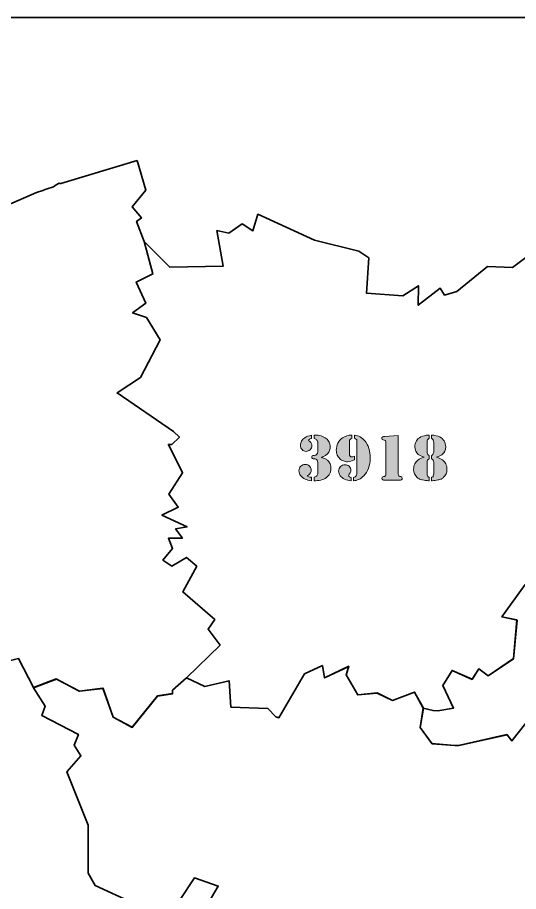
# Model space of a CAD drawing. Header units: inches. Extents: x 5 to 292, y -204 to -7.
# Drawn here: x 68.4 to 124.1, y -104.4 to -7.4 of the extents above; entities that cross this region are included whole.
import ezdxf

# ---------------------------------------------------------------- set-up
doc = ezdxf.new("R2010")
doc.units = ezdxf.units.IN
doc.header["$MEASUREMENT"] = 0
for name, color, linetype in [('Layer 4', 7, 'Continuous'), ('Legend', 7, 'Continuous'), ('MapBelgium', 7, 'Continuous')]:
    doc.layers.add(name, color=color, linetype=linetype)

# ---------------------------------------------------------------- blocks, each defined once
blk = doc.blocks.new('block 2')
at = {"layer": 'MapBelgium', "color": 250, "lineweight": 35, "true_color": 0x231f20}
for points in [[(124.812, -70.333), (122.224, -73.929), (123.893, -74.291), (123.487, -78.577), (120.683, -80.474), (119.659, -79.697), (118.907, -80.873), (116.685, -79.895), (115.651, -81.548), (116.855, -84.061), (115.11, -84.355), (115.11, -84.355), (114.577, -84.327), (114.577, -84.327), (113.482, -84.061), (113.482, -84.061), (112.507, -82.287), (110.047, -83.197), (108.348, -82.383), (106.194, -82.6), (104.903, -80.369), (105.201, -79.422), (102.521, -80.712), (102.273, -79.335), (100.292, -80.257), (97.439, -85.135), (97.439, -85.135), (97.108, -85.029), (97.108, -85.029), (96.223, -84.089), (92.107, -83.946), (91.909, -81.015), (89.229, -81.653), (87.171, -80.694), (87.171, -80.694), (90.903, -77.054), (89.579, -75.296), (90.331, -74.232), (86.756, -71.153), (88.319, -68.306), (87.183, -67.337), (85.555, -68.287), (84.562, -67.622), (85.63, -66.356), (85.166, -65.202), (86.719, -65.192), (85.961, -64.165), (87.248, -63.954), (84.444, -62.63), (86.255, -61.773), (85.209, -60.321), (86.75, -57.948), (85.178, -54.797), (85.178, -54.797), (85.54, -54.797), (85.54, -54.797), (86.394, -54.005), (85.744, -53.374), (79.477, -49.075), (82.058, -47.355), (84.249, -43.189), (82.733, -40.719), (81.198, -40.193), (82.65, -39.129), (81.591, -36.771), (83.454, -35.861), (82.479, -32.262), (82.479, -32.262), (85.311, -35.13), (91.253, -35.016), (90.553, -31.064), (91.89, -31.361), (93.376, -30.324), (94.567, -31.083), (95.112, -29.247), (101.394, -32.138), (106.336, -33.348), (107.426, -34.097), (107.156, -37.999), (111.201, -38.315), (112.947, -37.173), (112.919, -39.349), (115.373, -37.461), (115.843, -38.21), (117.208, -37.817), (120.618, -35.044), (123.397, -35.161), (129.816, -30.343)], [(124.867, -85.729), (123.308, -87.681), (122.778, -86.998), (117.403, -88.192), (117.403, -88.192), (117.001, -88.192), (117.001, -88.192), (114.441, -87.994), (113.123, -86.193), (113.479, -84.048), (113.479, -84.048), (114.574, -84.314), (114.574, -84.314), (115.104, -84.342), (115.104, -84.342), (116.849, -84.048), (115.645, -81.535), (116.682, -79.883), (118.904, -80.861), (119.656, -79.685), (120.68, -80.465), (123.484, -78.564), (123.886, -74.278), (122.218, -73.916), (124.805, -70.32)], [(87.171, -80.694), (89.229, -81.653), (91.909, -81.015), (92.107, -83.946), (96.226, -84.089), (97.111, -85.026), (97.111, -85.026), (97.442, -85.131), (97.442, -85.131), (100.295, -80.254), (102.276, -79.332), (102.524, -80.709), (105.204, -79.419), (104.91, -80.369), (106.197, -82.6), (108.351, -82.38), (110.05, -83.197), (112.513, -82.287), (113.488, -84.061), (113.488, -84.061), (113.132, -86.205), (114.451, -88.006), (117.01, -88.204), (117.01, -88.204), (117.412, -88.204), (117.412, -88.204), (122.788, -87.01), (123.317, -87.694), (124.877, -85.741)], [(89.337, -106.16), (90.711, -103.808), (88.056, -102.901), (86.407, -105.423)], [(81.235, -105.662), (77.027, -103.737), (76.268, -102.387), (76.275, -97.046), (73.885, -91.113), (75.451, -89.371), (74.705, -88.158), (75.176, -86.982), (71.1, -84.868), (71.475, -83.844), (70.175, -81.805), (70.175, -81.805), (72.728, -80.836), (75.281, -82.195), (77.912, -81.863), (79.038, -85.069), (81.164, -86.208), (83.959, -82.718), (85.633, -82.47), (85.633, -82.47), (85.633, -82.099), (85.633, -82.099), (87.171, -80.694), (87.171, -80.694)]]:
    blk.add_lwpolyline(points, dxfattribs=at)
blk.add_open_spline([(81.703, -23.299), (81.703, -23.299), (82.662, -26.577), (82.662, -26.577), (82.662, -26.577), (81.146, -28.412), (81.146, -28.412), (81.146, -28.412), (82.173, -29.662), (82.173, -29.662), (82.173, -29.662), (81.638, -30.037), (81.638, -30.037), (81.638, -30.037), (82.479, -32.262), (82.479, -32.262), (82.479, -32.262), (83.454, -35.861), (83.454, -35.861), (83.454, -35.861), (81.591, -36.771), (81.591, -36.771), (81.591, -36.771), (82.65, -39.129), (82.65, -39.129), (82.65, -39.129), (81.198, -40.193), (81.198, -40.193), (81.198, -40.193), (82.733, -40.719), (82.733, -40.719), (82.733, -40.719), (84.249, -43.189), (84.249, -43.189), (84.249, -43.189), (82.058, -47.355), (82.058, -47.355), (82.058, -47.355), (79.477, -49.075), (79.477, -49.075), (79.477, -49.075), (85.744, -53.374), (85.744, -53.374), (85.744, -53.374), (86.394, -54.005), (86.394, -54.005), (86.394, -54.005), (85.54, -54.797), (85.54, -54.797), (85.54, -54.797), (85.178, -54.797), (85.178, -54.797), (85.178, -54.797), (86.75, -57.948), (86.75, -57.948), (86.75, -57.948), (85.209, -60.321), (85.209, -60.321), (85.209, -60.321), (86.255, -61.773), (86.255, -61.773), (86.255, -61.773), (84.444, -62.63), (84.444, -62.63), (84.444, -62.63), (87.248, -63.954), (87.248, -63.954), (87.248, -63.954), (85.961, -64.165), (85.961, -64.165), (85.961, -64.165), (86.719, -65.192), (86.719, -65.192), (86.719, -65.192), (85.166, -65.202), (85.166, -65.202), (85.166, -65.202), (85.63, -66.356), (85.63, -66.356), (85.63, -66.356), (84.562, -67.622), (84.562, -67.622), (84.562, -67.622), (85.555, -68.287), (85.555, -68.287), (85.555, -68.287), (87.183, -67.337), (87.183, -67.337), (87.183, -67.337), (88.319, -68.306), (88.319, -68.306), (88.319, -68.306), (86.756, -71.153), (86.756, -71.153), (86.756, -71.153), (90.331, -74.232), (90.331, -74.232), (90.331, -74.232), (89.579, -75.296), (89.579, -75.296), (89.579, -75.296), (90.903, -77.054), (90.903, -77.054), (90.903, -77.054), (87.171, -80.694), (87.171, -80.694), (87.171, -80.694), (85.624, -82.08), (85.624, -82.08), (85.624, -82.08), (85.624, -82.448), (85.624, -82.448), (85.624, -82.448), (83.949, -82.696), (83.949, -82.696), (83.949, -82.696), (81.155, -86.187), (81.155, -86.187), (81.155, -86.187), (79.032, -85.048), (79.032, -85.048), (79.032, -85.048), (77.905, -81.842), (77.905, -81.842), (77.905, -81.842), (75.275, -82.173), (75.275, -82.173), (75.275, -82.173), (72.722, -80.817), (72.722, -80.817), (72.722, -80.817), (70.169, -81.783), (70.169, -81.783), (70.169, -81.783), (68.532, -78.568), (68.532, -78.568), (68.532, -78.568), (67.052, -78.908), (67.052, -78.908), (67.052, -78.908), (66.214, -78.196), (66.214, -78.196), (66.214, -78.196), (64.505, -80.257), (64.505, -80.257), (64.505, -80.257), (63.097, -79.505), (63.097, -79.505), (63.097, -79.505), (61.525, -80.551), (61.525, -80.551), (61.525, -80.551), (60.665, -80.143), (60.665, -80.143), (60.665, -80.143), (61.296, -79.477), (61.296, -79.477), (61.296, -79.477), (60.04, -79.211), (60.04, -79.211), (60.04, -79.211), (60.411, -77.302), (60.411, -77.302), (60.411, -77.302), (59.545, -76.581), (59.545, -76.581), (59.545, -76.581), (55.71, -78.187), (55.71, -78.187), (55.71, -78.187), (57.137, -80.065), (57.137, -80.065), (57.137, -80.065), (54.723, -80.929), (54.723, -80.929), (54.723, -80.929), (54.76, -81.653), (54.76, -81.653), (54.76, -81.653), (53.163, -82.04), (53.163, -82.04), (53.163, -82.04), (52.123, -81.214), (52.123, -81.214), (52.123, -81.214), (52.105, -81.897), (52.105, -81.897), (52.105, -81.897), (51.576, -81.378), (51.576, -81.378), (51.576, -81.378), (49.966, -82.306), (49.966, -82.306), (49.966, -82.306), (50.539, -83.228), (50.539, -83.228), (50.539, -83.228), (49.908, -83.748), (49.908, -83.748), (49.908, -83.748), (51.647, -85.883), (51.647, -85.883), (51.647, -85.883), (51.226, -86.431), (51.226, -86.431), (51.226, -86.431), (50.279, -84.961), (50.279, -84.961), (50.279, -84.961), (48.534, -85.627), (48.534, -85.627), (48.534, -85.627), (46.838, -84.593), (46.838, -84.593), (46.838, -84.593), (46.284, -82.269), (46.284, -82.269), (46.284, -82.269), (42.917, -78.311), (42.917, -78.311), (42.917, -78.311), (42.846, -76.637), (42.846, -76.637), (42.846, -76.637), (40.132, -76.324), (40.132, -76.324), (40.132, -76.324), (39.578, -75.526), (39.578, -75.526), (39.578, -75.526), (37.572, -76.438), (37.572, -76.438), (37.572, -76.438), (36.406, -73.044), (36.406, -73.044), (36.406, -73.044), (35.421, -72.901), (35.421, -72.901), (35.421, -72.901), (36.183, -71.428), (36.183, -71.428), (36.183, -71.428), (35.982, -68.287), (35.982, -68.287), (35.982, -68.287), (35.845, -66.833), (35.845, -66.833), (35.845, -66.833), (34.864, -66.232), (34.864, -66.232), (34.864, -66.232), (37.368, -63.592), (37.368, -63.592), (37.368, -63.592), (35.879, -59.501), (35.879, -59.501), (35.879, -59.501), (33.871, -58.328), (33.871, -58.328), (33.871, -58.328), (32.064, -50.059), (32.064, -50.059), (32.064, -50.059), (45.331, -42.635), (45.331, -42.635), (45.331, -42.635), (64.041, -29.631), (64.041, -29.631), (64.041, -29.631), (70.518, -26.837), (70.518, -26.837), (71.149, -26.622), (71.779, -26.408), (72.409, -26.193), (72.611, -26.062), (72.814, -25.931), (73.016, -25.8), (73.083, -25.815), (73.15, -25.831), (73.217, -25.846), (73.217, -25.846), (81.703, -23.299), (81.703, -23.299)], degree=3, knots=[0, 0, 0, 0, 1, 1, 1, 2, 2, 2, 3, 3, 3, 4, 4, 4, 5, 5, 5, 6, 6, 6, 7, 7, 7, 8, 8, 8, 9, 9, 9, 10, 10, 10, 11, 11, 11, 12, 12, 12, 13, 13, 13, 14, 14, 14, 15, 15, 15, 16, 16, 16, 17, 17, 17, 18, 18, 18, 19, 19, 19, 20, 20, 20, 21, 21, 21, 22, 22, 22, 23, 23, 23, 24, 24, 24, 25, 25, 25, 26, 26, 26, 27, 27, 27, 28, 28, 28, 29, 29, 29, 30, 30, 30, 31, 31, 31, 32, 32, 32, 33, 33, 33, 34, 34, 34, 35, 35, 35, 36, 36, 36, 37, 37, 37, 38, 38, 38, 39, 39, 39, 40, 40, 40, 41, 41, 41, 42, 42, 42, 43, 43, 43, 44, 44, 44, 45, 45, 45, 46, 46, 46, 47, 47, 47, 48, 48, 48, 49, 49, 49, 50, 50, 50, 51, 51, 51, 52, 52, 52, 53, 53, 53, 54, 54, 54, 55, 55, 55, 56, 56, 56, 57, 57, 57, 58, 58, 58, 59, 59, 59, 60, 60, 60, 61, 61, 61, 62, 62, 62, 63, 63, 63, 64, 64, 64, 65, 65, 65, 66, 66, 66, 67, 67, 67, 68, 68, 68, 69, 69, 69, 70, 70, 70, 71, 71, 71, 72, 72, 72, 73, 73, 73, 74, 74, 74, 75, 75, 75, 76, 76, 76, 77, 77, 77, 78, 78, 78, 79, 79, 79, 80, 80, 80, 81, 81, 81, 82, 82, 82, 83, 83, 83, 84, 84, 84, 85, 85, 85, 86, 86, 86, 87, 87, 87, 88, 88, 88, 89, 89, 89, 90, 90, 90, 91, 91, 91, 92, 92, 92, 93, 93, 93, 94, 94, 94, 94], dxfattribs=at)
blk = doc.blocks.new('block 9')
at = {"layer": 'Legend', "true_color": 0xffffff}
h = blk.add_hatch(color=7, dxfattribs=at)
h.dxf.hatch_style = 2
edge = h.paths.add_edge_path()
edge.add_spline(control_points=[(101.047, -58.436), (101.047, -58.436), (101.047, -58.815), (101.047, -58.815), (100.779, -58.782), (100.55, -58.723), (100.359, -58.638), (100.142, -58.542), (99.974, -58.413), (99.855, -58.253), (99.735, -58.093), (99.676, -57.913), (99.676, -57.716), (99.676, -57.513), (99.741, -57.344), (99.871, -57.208), (100.001, -57.071), (100.163, -57.003), (100.356, -57.003), (100.568, -57.003), (100.744, -57.087), (100.884, -57.256), (100.982, -57.377), (101.032, -57.506), (101.032, -57.643), (101.032, -57.742), (101.007, -57.839), (100.956, -57.933), (100.906, -58.027), (100.838, -58.104), (100.753, -58.164), (100.676, -58.22), (100.638, -58.262), (100.638, -58.291), (100.638, -58.329), (100.679, -58.363), (100.761, -58.392), (100.843, -58.421), (100.938, -58.436), (101.047, -58.436)], knot_values=[0, 0, 0, 0, 1, 1, 1, 2, 2, 2, 3, 3, 3, 4, 4, 4, 5, 5, 5, 6, 6, 6, 7, 7, 7, 8, 8, 8, 9, 9, 9, 10, 10, 10, 11, 11, 11, 12, 12, 12, 13, 13, 13, 13], degree=3, periodic=1)
edge = h.paths.add_edge_path()
edge.add_spline(control_points=[(101.047, -53.776), (101.047, -53.776), (101.047, -54.142), (101.047, -54.142), (100.952, -54.163), (100.885, -54.186), (100.844, -54.21), (100.817, -54.225), (100.795, -54.244), (100.777, -54.268), (100.759, -54.292), (100.75, -54.313), (100.75, -54.33), (100.752, -54.368), (100.777, -54.407), (100.826, -54.446), (100.826, -54.446), (100.992, -54.579), (100.992, -54.579), (101.072, -54.645), (101.112, -54.759), (101.112, -54.923), (101.112, -55.099), (101.048, -55.25), (100.922, -55.375), (100.795, -55.501), (100.642, -55.563), (100.464, -55.563), (100.286, -55.563), (100.136, -55.499), (100.015, -55.37), (99.895, -55.241), (99.835, -55.081), (99.835, -54.891), (99.835, -54.727), (99.878, -54.57), (99.963, -54.422), (100.049, -54.274), (100.169, -54.148), (100.323, -54.044), (100.502, -53.923), (100.743, -53.834), (101.047, -53.776)], knot_values=[0, 0, 0, 0, 1, 1, 1, 2, 2, 2, 3, 3, 3, 4, 4, 4, 5, 5, 5, 6, 6, 6, 7, 7, 7, 8, 8, 8, 9, 9, 9, 10, 10, 10, 11, 11, 11, 12, 12, 12, 13, 13, 13, 14, 14, 14, 14], degree=3, periodic=1)
edge = h.paths.add_edge_path()
edge.add_spline(control_points=[(102.136, -56.233), (102.345, -56.295), (102.502, -56.351), (102.605, -56.401), (102.709, -56.45), (102.801, -56.511), (102.88, -56.583), (102.986, -56.682), (103.071, -56.808), (103.134, -56.96), (103.196, -57.112), (103.228, -57.27), (103.228, -57.434), (103.228, -57.807), (103.1, -58.116), (102.845, -58.36), (102.687, -58.509), (102.497, -58.623), (102.271, -58.701), (102.046, -58.78), (101.798, -58.819), (101.528, -58.819), (101.528, -58.819), (101.369, -58.815), (101.369, -58.815), (101.369, -58.815), (101.369, -58.436), (101.369, -58.436), (101.503, -58.397), (101.601, -58.34), (101.661, -58.266), (101.698, -58.222), (101.723, -58.176), (101.737, -58.126), (101.752, -58.077), (101.759, -58.011), (101.759, -57.929), (101.759, -57.929), (101.759, -56.891), (101.759, -56.891), (101.759, -56.79), (101.754, -56.716), (101.745, -56.67), (101.735, -56.624), (101.713, -56.58), (101.679, -56.536), (101.612, -56.447), (101.506, -56.399), (101.361, -56.392), (101.265, -56.387), (101.201, -56.375), (101.17, -56.356), (101.116, -56.322), (101.09, -56.271), (101.09, -56.204), (101.09, -56.136), (101.109, -56.089), (101.146, -56.063), (101.183, -56.036), (101.254, -56.018), (101.358, -56.008), (101.628, -55.984), (101.763, -55.848), (101.763, -55.6), (101.763, -55.6), (101.759, -55.458), (101.759, -55.458), (101.759, -55.458), (101.759, -54.641), (101.759, -54.641), (101.759, -54.489), (101.73, -54.376), (101.673, -54.303), (101.615, -54.229), (101.513, -54.176), (101.369, -54.142), (101.369, -54.142), (101.369, -53.758), (101.369, -53.758), (101.369, -53.758), (101.47, -53.758), (101.47, -53.758), (101.701, -53.758), (101.924, -53.791), (102.139, -53.856), (102.354, -53.921), (102.537, -54.012), (102.689, -54.127), (102.838, -54.241), (102.952, -54.375), (103.031, -54.531), (103.109, -54.686), (103.148, -54.853), (103.148, -55.032), (103.148, -55.352), (103.046, -55.621), (102.841, -55.838), (102.752, -55.932), (102.657, -56.007), (102.557, -56.063), (102.457, -56.118), (102.316, -56.175), (102.136, -56.233)], knot_values=[0, 0, 0, 0, 1, 1, 1, 2, 2, 2, 3, 3, 3, 4, 4, 4, 5, 5, 5, 6, 6, 6, 7, 7, 7, 8, 8, 8, 9, 9, 9, 10, 10, 10, 11, 11, 11, 12, 12, 12, 13, 13, 13, 14, 14, 14, 15, 15, 15, 16, 16, 16, 17, 17, 17, 18, 18, 18, 19, 19, 19, 20, 20, 20, 21, 21, 21, 22, 22, 22, 23, 23, 23, 24, 24, 24, 25, 25, 25, 26, 26, 26, 27, 27, 27, 28, 28, 28, 29, 29, 29, 30, 30, 30, 31, 31, 31, 32, 32, 32, 33, 33, 33, 34, 34, 34, 34], degree=3, periodic=1)
h = blk.add_hatch(color=7, dxfattribs=at)
h.dxf.hatch_style = 2
edge = h.paths.add_edge_path()
edge.add_spline(control_points=[(105.825, -56.081), (105.825, -56.081), (105.825, -56.497), (105.825, -56.497), (105.562, -56.641), (105.308, -56.714), (105.062, -56.714), (104.912, -56.714), (104.762, -56.685), (104.612, -56.627), (104.461, -56.569), (104.329, -56.489), (104.215, -56.388), (104.09, -56.272), (103.992, -56.132), (103.923, -55.967), (103.853, -55.802), (103.818, -55.625), (103.818, -55.437), (103.818, -55.167), (103.88, -54.906), (104.004, -54.655), (104.128, -54.405), (104.293, -54.208), (104.498, -54.066), (104.797, -53.861), (105.149, -53.758), (105.554, -53.758), (105.554, -53.758), (105.554, -54.113), (105.554, -54.113), (105.46, -54.137), (105.392, -54.176), (105.349, -54.229), (105.307, -54.282), (105.286, -54.359), (105.286, -54.46), (105.286, -54.46), (105.286, -55.838), (105.286, -55.838), (105.286, -55.947), (105.309, -56.032), (105.355, -56.093), (105.401, -56.155), (105.462, -56.184), (105.54, -56.182), (105.612, -56.18), (105.707, -56.146), (105.825, -56.081)], knot_values=[0, 0, 0, 0, 1, 1, 1, 2, 2, 2, 3, 3, 3, 4, 4, 4, 5, 5, 5, 6, 6, 6, 7, 7, 7, 8, 8, 8, 9, 9, 9, 10, 10, 10, 11, 11, 11, 12, 12, 12, 13, 13, 13, 14, 14, 14, 15, 15, 15, 16, 16, 16, 16], degree=3, periodic=1)
edge = h.paths.add_edge_path()
edge.add_spline(control_points=[(105.471, -58.454), (105.471, -58.454), (105.471, -58.819), (105.471, -58.819), (105.232, -58.819), (104.99, -58.761), (104.744, -58.645), (104.536, -58.546), (104.374, -58.418), (104.257, -58.26), (104.14, -58.102), (104.082, -57.932), (104.082, -57.748), (104.082, -57.548), (104.149, -57.38), (104.284, -57.245), (104.419, -57.11), (104.588, -57.043), (104.791, -57.043), (104.969, -57.043), (105.122, -57.101), (105.248, -57.218), (105.375, -57.335), (105.438, -57.477), (105.438, -57.643), (105.438, -57.757), (105.41, -57.853), (105.355, -57.933), (105.355, -57.933), (105.239, -58.099), (105.239, -58.099), (105.208, -58.143), (105.192, -58.185), (105.192, -58.226), (105.192, -58.296), (105.23, -58.356), (105.304, -58.407), (105.341, -58.431), (105.396, -58.446), (105.471, -58.454)], knot_values=[0, 0, 0, 0, 1, 1, 1, 2, 2, 2, 3, 3, 3, 4, 4, 4, 5, 5, 5, 6, 6, 6, 7, 7, 7, 8, 8, 8, 9, 9, 9, 10, 10, 10, 11, 11, 11, 12, 12, 12, 13, 13, 13, 13], degree=3, periodic=1)
edge = h.paths.add_edge_path()
edge.add_spline(control_points=[(105.742, -58.819), (105.742, -58.819), (105.742, -58.454), (105.742, -58.454), (105.819, -58.43), (105.878, -58.404), (105.918, -58.378), (105.957, -58.351), (105.992, -58.313), (106.021, -58.262), (106.081, -58.161), (106.111, -58.05), (106.111, -57.929), (106.111, -57.929), (106.111, -54.59), (106.111, -54.59), (106.111, -54.479), (106.107, -54.4), (106.1, -54.353), (106.093, -54.306), (106.076, -54.266), (106.05, -54.232), (106.011, -54.182), (105.936, -54.142), (105.825, -54.113), (105.825, -54.113), (105.825, -53.758), (105.825, -53.758), (106.057, -53.782), (106.274, -53.851), (106.476, -53.963), (106.679, -54.075), (106.86, -54.227), (107.019, -54.42), (107.197, -54.632), (107.336, -54.905), (107.433, -55.238), (107.531, -55.571), (107.58, -55.931), (107.58, -56.319), (107.58, -57.149), (107.342, -57.805), (106.867, -58.287), (106.701, -58.456), (106.519, -58.587), (106.323, -58.68), (106.126, -58.772), (105.932, -58.819), (105.742, -58.819)], knot_values=[0, 0, 0, 0, 1, 1, 1, 2, 2, 2, 3, 3, 3, 4, 4, 4, 5, 5, 5, 6, 6, 6, 7, 7, 7, 8, 8, 8, 9, 9, 9, 10, 10, 10, 11, 11, 11, 12, 12, 12, 13, 13, 13, 14, 14, 14, 15, 15, 15, 16, 16, 16, 16], degree=3, periodic=1)
h = blk.add_hatch(color=7, dxfattribs=at)
h.dxf.hatch_style = 2
edge = h.paths.add_edge_path()
edge.add_spline(control_points=[(110.705, -53.82), (110.705, -53.82), (110.705, -58.07), (110.705, -58.07), (110.705, -58.164), (110.723, -58.232), (110.759, -58.273), (110.778, -58.297), (110.797, -58.312), (110.813, -58.318), (110.83, -58.324), (110.886, -58.339), (110.98, -58.363), (111.096, -58.39), (111.153, -58.456), (111.153, -58.562), (111.153, -58.625), (111.122, -58.675), (111.059, -58.714), (111.014, -58.743), (110.937, -58.757), (110.831, -58.757), (110.831, -58.757), (110.709, -58.757), (110.709, -58.757), (110.709, -58.757), (109.32, -58.757), (109.32, -58.757), (109.32, -58.757), (109.2, -58.757), (109.2, -58.757), (109.092, -58.757), (109.016, -58.743), (108.972, -58.714), (108.909, -58.675), (108.878, -58.625), (108.878, -58.562), (108.878, -58.456), (108.936, -58.39), (109.052, -58.363), (109.146, -58.339), (109.201, -58.324), (109.218, -58.318), (109.235, -58.312), (109.252, -58.297), (109.269, -58.273), (109.305, -58.232), (109.323, -58.164), (109.323, -58.07), (109.323, -58.07), (109.323, -54.684), (109.323, -54.684), (109.323, -54.559), (109.31, -54.467), (109.285, -54.409), (109.26, -54.352), (109.219, -54.319), (109.164, -54.312), (109.164, -54.312), (109.037, -54.294), (109.037, -54.294), (108.924, -54.277), (108.867, -54.219), (108.867, -54.12), (108.867, -54.043), (108.903, -53.983), (108.976, -53.939), (109.012, -53.92), (109.087, -53.907), (109.2, -53.899), (109.2, -53.899), (110.705, -53.82), (110.705, -53.82)], knot_values=[0, 0, 0, 0, 1, 1, 1, 2, 2, 2, 3, 3, 3, 4, 4, 4, 5, 5, 5, 6, 6, 6, 7, 7, 7, 8, 8, 8, 9, 9, 9, 10, 10, 10, 11, 11, 11, 12, 12, 12, 13, 13, 13, 14, 14, 14, 15, 15, 15, 16, 16, 16, 17, 17, 17, 18, 18, 18, 19, 19, 19, 20, 20, 20, 21, 21, 21, 22, 22, 22, 23, 23, 23, 24, 24, 24, 24], degree=3, periodic=1)
h = blk.add_hatch(color=7, dxfattribs=at)
h.dxf.hatch_style = 2
edge = h.paths.add_edge_path()
edge.add_spline(control_points=[(114.134, -54.109), (114.032, -54.162), (113.968, -54.219), (113.939, -54.279), (113.91, -54.339), (113.895, -54.45), (113.895, -54.612), (113.895, -54.612), (113.895, -55.61), (113.895, -55.61), (113.895, -55.69), (113.91, -55.766), (113.939, -55.838), (113.96, -55.887), (113.985, -55.924), (114.013, -55.95), (114.04, -55.977), (114.081, -56.001), (114.134, -56.023), (114.134, -56.023), (114.134, -56.403), (114.134, -56.403), (114.047, -56.436), (113.986, -56.483), (113.949, -56.544), (113.913, -56.604), (113.895, -56.69), (113.895, -56.8), (113.895, -56.8), (113.895, -58.038), (113.895, -58.038), (113.895, -58.134), (113.911, -58.217), (113.942, -58.287), (113.962, -58.333), (113.984, -58.367), (114.011, -58.389), (114.037, -58.41), (114.077, -58.428), (114.13, -58.443), (114.13, -58.443), (114.13, -58.819), (114.13, -58.819), (114.13, -58.819), (114.058, -58.815), (114.058, -58.815), (113.846, -58.815), (113.629, -58.79), (113.407, -58.739), (113.272, -58.708), (113.16, -58.672), (113.072, -58.633), (112.984, -58.593), (112.899, -58.539), (112.817, -58.472), (112.545, -58.243), (112.408, -57.935), (112.408, -57.549), (112.408, -57.335), (112.451, -57.138), (112.537, -56.96), (112.622, -56.781), (112.745, -56.633), (112.904, -56.515), (112.993, -56.447), (113.087, -56.392), (113.184, -56.348), (113.282, -56.305), (113.415, -56.258), (113.584, -56.207), (113.42, -56.159), (113.29, -56.113), (113.195, -56.068), (113.1, -56.023), (113.011, -55.967), (112.929, -55.9), (112.676, -55.688), (112.55, -55.403), (112.55, -55.046), (112.55, -54.812), (112.608, -54.599), (112.723, -54.408), (112.839, -54.216), (112.999, -54.067), (113.204, -53.961), (113.433, -53.843), (113.743, -53.775), (114.134, -53.758), (114.134, -53.758), (114.134, -54.109), (114.134, -54.109)], knot_values=[0, 0, 0, 0, 1, 1, 1, 2, 2, 2, 3, 3, 3, 4, 4, 4, 5, 5, 5, 6, 6, 6, 7, 7, 7, 8, 8, 8, 9, 9, 9, 10, 10, 10, 11, 11, 11, 12, 12, 12, 13, 13, 13, 14, 14, 14, 15, 15, 15, 16, 16, 16, 17, 17, 17, 18, 18, 18, 19, 19, 19, 20, 20, 20, 21, 21, 21, 22, 22, 22, 23, 23, 23, 24, 24, 24, 25, 25, 25, 26, 26, 26, 27, 27, 27, 28, 28, 28, 29, 29, 29, 30, 30, 30, 30], degree=3, periodic=1)
edge = h.paths.add_edge_path()
edge.add_spline(control_points=[(114.384, -54.109), (114.384, -54.109), (114.384, -53.758), (114.384, -53.758), (114.777, -53.775), (115.088, -53.843), (115.317, -53.961), (115.522, -54.067), (115.682, -54.216), (115.798, -54.408), (115.914, -54.599), (115.971, -54.812), (115.971, -55.046), (115.971, -55.403), (115.845, -55.688), (115.592, -55.9), (115.51, -55.967), (115.421, -56.023), (115.326, -56.068), (115.231, -56.113), (115.101, -56.159), (114.937, -56.207), (115.106, -56.258), (115.239, -56.305), (115.337, -56.348), (115.434, -56.392), (115.528, -56.447), (115.617, -56.515), (115.776, -56.633), (115.899, -56.781), (115.984, -56.96), (116.07, -57.138), (116.113, -57.335), (116.113, -57.549), (116.113, -57.935), (115.976, -58.243), (115.704, -58.472), (115.622, -58.542), (115.537, -58.597), (115.449, -58.636), (115.361, -58.676), (115.249, -58.71), (115.114, -58.739), (114.924, -58.78), (114.706, -58.806), (114.46, -58.815), (114.46, -58.815), (114.409, -58.819), (114.409, -58.819), (114.409, -58.819), (114.409, -58.443), (114.409, -58.443), (114.462, -58.428), (114.502, -58.41), (114.528, -58.389), (114.555, -58.367), (114.578, -58.333), (114.597, -58.287), (114.628, -58.217), (114.644, -58.134), (114.644, -58.038), (114.644, -58.038), (114.644, -56.8), (114.644, -56.8), (114.644, -56.779), (114.636, -56.741), (114.621, -56.687), (114.605, -56.632), (114.59, -56.588), (114.575, -56.555), (114.556, -56.518), (114.533, -56.489), (114.507, -56.468), (114.48, -56.446), (114.439, -56.424), (114.384, -56.403), (114.384, -56.403), (114.384, -56.023), (114.384, -56.023), (114.441, -55.999), (114.484, -55.974), (114.512, -55.949), (114.54, -55.923), (114.562, -55.887), (114.579, -55.838), (114.589, -55.814), (114.602, -55.772), (114.619, -55.712), (114.635, -55.651), (114.644, -55.618), (114.644, -55.61), (114.644, -55.61), (114.644, -54.612), (114.644, -54.612), (114.644, -54.585), (114.637, -54.542), (114.622, -54.482), (114.622, -54.482), (114.582, -54.283), (114.582, -54.283), (114.558, -54.223), (114.492, -54.165), (114.384, -54.109)], knot_values=[0, 0, 0, 0, 1, 1, 1, 2, 2, 2, 3, 3, 3, 4, 4, 4, 5, 5, 5, 6, 6, 6, 7, 7, 7, 8, 8, 8, 9, 9, 9, 10, 10, 10, 11, 11, 11, 12, 12, 12, 13, 13, 13, 14, 14, 14, 15, 15, 15, 16, 16, 16, 17, 17, 17, 18, 18, 18, 19, 19, 19, 20, 20, 20, 21, 21, 21, 22, 22, 22, 23, 23, 23, 24, 24, 24, 25, 25, 25, 26, 26, 26, 27, 27, 27, 28, 28, 28, 29, 29, 29, 30, 30, 30, 31, 31, 31, 32, 32, 32, 33, 33, 33, 34, 34, 34, 34], degree=3, periodic=1)
at = {"layer": 'Legend', "lineweight": 0}
for points, knots in [([(101.047, -53.776), (101.047, -53.776), (101.047, -54.142), (101.047, -54.142), (100.952, -54.163), (100.885, -54.186), (100.844, -54.21), (100.817, -54.225), (100.795, -54.244), (100.777, -54.268), (100.759, -54.292), (100.75, -54.313), (100.75, -54.33), (100.752, -54.368), (100.777, -54.407), (100.826, -54.446), (100.826, -54.446), (100.992, -54.579), (100.992, -54.579), (101.072, -54.645), (101.112, -54.759), (101.112, -54.923), (101.112, -55.099), (101.048, -55.25), (100.922, -55.375), (100.795, -55.501), (100.642, -55.563), (100.464, -55.563), (100.286, -55.563), (100.136, -55.499), (100.015, -55.37), (99.895, -55.241), (99.835, -55.081), (99.835, -54.891), (99.835, -54.727), (99.878, -54.57), (99.963, -54.422), (100.049, -54.274), (100.169, -54.148), (100.323, -54.044), (100.502, -53.923), (100.743, -53.834), (101.047, -53.776)], [0, 0, 0, 0, 1, 1, 1, 2, 2, 2, 3, 3, 3, 4, 4, 4, 5, 5, 5, 6, 6, 6, 7, 7, 7, 8, 8, 8, 9, 9, 9, 10, 10, 10, 11, 11, 11, 12, 12, 12, 13, 13, 13, 14, 14, 14, 14]), ([(102.136, -56.233), (102.345, -56.295), (102.502, -56.351), (102.605, -56.401), (102.709, -56.45), (102.801, -56.511), (102.88, -56.583), (102.986, -56.682), (103.071, -56.808), (103.134, -56.96), (103.196, -57.112), (103.228, -57.27), (103.228, -57.434), (103.228, -57.807), (103.1, -58.116), (102.845, -58.36), (102.687, -58.509), (102.497, -58.623), (102.271, -58.701), (102.046, -58.78), (101.798, -58.819), (101.528, -58.819), (101.528, -58.819), (101.369, -58.815), (101.369, -58.815), (101.369, -58.815), (101.369, -58.436), (101.369, -58.436), (101.503, -58.397), (101.601, -58.34), (101.661, -58.266), (101.698, -58.222), (101.723, -58.176), (101.737, -58.126), (101.752, -58.077), (101.759, -58.011), (101.759, -57.929), (101.759, -57.929), (101.759, -56.891), (101.759, -56.891), (101.759, -56.79), (101.754, -56.716), (101.745, -56.67), (101.735, -56.624), (101.713, -56.58), (101.679, -56.536), (101.612, -56.447), (101.506, -56.399), (101.361, -56.392), (101.265, -56.387), (101.201, -56.375), (101.17, -56.356), (101.116, -56.322), (101.09, -56.271), (101.09, -56.204), (101.09, -56.136), (101.109, -56.089), (101.146, -56.063), (101.183, -56.036), (101.254, -56.018), (101.358, -56.008), (101.628, -55.984), (101.763, -55.848), (101.763, -55.6), (101.763, -55.6), (101.759, -55.458), (101.759, -55.458), (101.759, -55.458), (101.759, -54.641), (101.759, -54.641), (101.759, -54.489), (101.73, -54.376), (101.673, -54.303), (101.615, -54.229), (101.513, -54.176), (101.369, -54.142), (101.369, -54.142), (101.369, -53.758), (101.369, -53.758), (101.369, -53.758), (101.47, -53.758), (101.47, -53.758), (101.701, -53.758), (101.924, -53.791), (102.139, -53.856), (102.354, -53.921), (102.537, -54.012), (102.689, -54.127), (102.838, -54.241), (102.952, -54.375), (103.031, -54.531), (103.109, -54.686), (103.148, -54.853), (103.148, -55.032), (103.148, -55.352), (103.046, -55.621), (102.841, -55.838), (102.752, -55.932), (102.657, -56.007), (102.557, -56.063), (102.457, -56.118), (102.316, -56.175), (102.136, -56.233)], [0, 0, 0, 0, 1, 1, 1, 2, 2, 2, 3, 3, 3, 4, 4, 4, 5, 5, 5, 6, 6, 6, 7, 7, 7, 8, 8, 8, 9, 9, 9, 10, 10, 10, 11, 11, 11, 12, 12, 12, 13, 13, 13, 14, 14, 14, 15, 15, 15, 16, 16, 16, 17, 17, 17, 18, 18, 18, 19, 19, 19, 20, 20, 20, 21, 21, 21, 22, 22, 22, 23, 23, 23, 24, 24, 24, 25, 25, 25, 26, 26, 26, 27, 27, 27, 28, 28, 28, 29, 29, 29, 30, 30, 30, 31, 31, 31, 32, 32, 32, 33, 33, 33, 34, 34, 34, 34]), ([(105.825, -56.081), (105.825, -56.081), (105.825, -56.497), (105.825, -56.497), (105.562, -56.641), (105.308, -56.714), (105.062, -56.714), (104.912, -56.714), (104.762, -56.685), (104.612, -56.627), (104.461, -56.569), (104.329, -56.489), (104.215, -56.388), (104.09, -56.272), (103.992, -56.132), (103.923, -55.967), (103.853, -55.802), (103.818, -55.625), (103.818, -55.437), (103.818, -55.167), (103.88, -54.906), (104.004, -54.655), (104.128, -54.405), (104.293, -54.208), (104.498, -54.066), (104.797, -53.861), (105.149, -53.758), (105.554, -53.758), (105.554, -53.758), (105.554, -54.113), (105.554, -54.113), (105.46, -54.137), (105.392, -54.176), (105.349, -54.229), (105.307, -54.282), (105.286, -54.359), (105.286, -54.46), (105.286, -54.46), (105.286, -55.838), (105.286, -55.838), (105.286, -55.947), (105.309, -56.032), (105.355, -56.093), (105.401, -56.155), (105.462, -56.184), (105.54, -56.182), (105.612, -56.18), (105.707, -56.146), (105.825, -56.081)], [0, 0, 0, 0, 1, 1, 1, 2, 2, 2, 3, 3, 3, 4, 4, 4, 5, 5, 5, 6, 6, 6, 7, 7, 7, 8, 8, 8, 9, 9, 9, 10, 10, 10, 11, 11, 11, 12, 12, 12, 13, 13, 13, 14, 14, 14, 15, 15, 15, 16, 16, 16, 16]), ([(105.742, -58.819), (105.742, -58.819), (105.742, -58.454), (105.742, -58.454), (105.819, -58.43), (105.878, -58.404), (105.918, -58.378), (105.957, -58.351), (105.992, -58.313), (106.021, -58.262), (106.081, -58.161), (106.111, -58.05), (106.111, -57.929), (106.111, -57.929), (106.111, -54.59), (106.111, -54.59), (106.111, -54.479), (106.107, -54.4), (106.1, -54.353), (106.093, -54.306), (106.076, -54.266), (106.05, -54.232), (106.011, -54.182), (105.936, -54.142), (105.825, -54.113), (105.825, -54.113), (105.825, -53.758), (105.825, -53.758), (106.057, -53.782), (106.274, -53.851), (106.476, -53.963), (106.679, -54.075), (106.86, -54.227), (107.019, -54.42), (107.197, -54.632), (107.336, -54.905), (107.433, -55.238), (107.531, -55.571), (107.58, -55.931), (107.58, -56.319), (107.58, -57.149), (107.342, -57.805), (106.867, -58.287), (106.701, -58.456), (106.519, -58.587), (106.323, -58.68), (106.126, -58.772), (105.932, -58.819), (105.742, -58.819)], [0, 0, 0, 0, 1, 1, 1, 2, 2, 2, 3, 3, 3, 4, 4, 4, 5, 5, 5, 6, 6, 6, 7, 7, 7, 8, 8, 8, 9, 9, 9, 10, 10, 10, 11, 11, 11, 12, 12, 12, 13, 13, 13, 14, 14, 14, 15, 15, 15, 16, 16, 16, 16]), ([(110.705, -53.82), (110.705, -53.82), (110.705, -58.07), (110.705, -58.07), (110.705, -58.164), (110.723, -58.232), (110.759, -58.273), (110.778, -58.297), (110.797, -58.312), (110.813, -58.318), (110.83, -58.324), (110.886, -58.339), (110.98, -58.363), (111.096, -58.39), (111.153, -58.456), (111.153, -58.562), (111.153, -58.625), (111.122, -58.675), (111.059, -58.714), (111.014, -58.743), (110.937, -58.757), (110.831, -58.757), (110.831, -58.757), (110.709, -58.757), (110.709, -58.757), (110.709, -58.757), (109.32, -58.757), (109.32, -58.757), (109.32, -58.757), (109.2, -58.757), (109.2, -58.757), (109.092, -58.757), (109.016, -58.743), (108.972, -58.714), (108.909, -58.675), (108.878, -58.625), (108.878, -58.562), (108.878, -58.456), (108.936, -58.39), (109.052, -58.363), (109.146, -58.339), (109.201, -58.324), (109.218, -58.318), (109.235, -58.312), (109.252, -58.297), (109.269, -58.273), (109.305, -58.232), (109.323, -58.164), (109.323, -58.07), (109.323, -58.07), (109.323, -54.684), (109.323, -54.684), (109.323, -54.559), (109.31, -54.467), (109.285, -54.409), (109.26, -54.352), (109.219, -54.319), (109.164, -54.312), (109.164, -54.312), (109.037, -54.294), (109.037, -54.294), (108.924, -54.277), (108.867, -54.219), (108.867, -54.12), (108.867, -54.043), (108.903, -53.983), (108.976, -53.939), (109.012, -53.92), (109.087, -53.907), (109.2, -53.899), (109.2, -53.899), (110.705, -53.82), (110.705, -53.82)], [0, 0, 0, 0, 1, 1, 1, 2, 2, 2, 3, 3, 3, 4, 4, 4, 5, 5, 5, 6, 6, 6, 7, 7, 7, 8, 8, 8, 9, 9, 9, 10, 10, 10, 11, 11, 11, 12, 12, 12, 13, 13, 13, 14, 14, 14, 15, 15, 15, 16, 16, 16, 17, 17, 17, 18, 18, 18, 19, 19, 19, 20, 20, 20, 21, 21, 21, 22, 22, 22, 23, 23, 23, 24, 24, 24, 24]), ([(114.134, -54.109), (114.032, -54.162), (113.968, -54.219), (113.939, -54.279), (113.91, -54.339), (113.895, -54.45), (113.895, -54.612), (113.895, -54.612), (113.895, -55.61), (113.895, -55.61), (113.895, -55.69), (113.91, -55.766), (113.939, -55.838), (113.96, -55.887), (113.985, -55.924), (114.013, -55.95), (114.04, -55.977), (114.081, -56.001), (114.134, -56.023), (114.134, -56.023), (114.134, -56.403), (114.134, -56.403), (114.047, -56.436), (113.986, -56.483), (113.949, -56.544), (113.913, -56.604), (113.895, -56.69), (113.895, -56.8), (113.895, -56.8), (113.895, -58.038), (113.895, -58.038), (113.895, -58.134), (113.911, -58.217), (113.942, -58.287), (113.962, -58.333), (113.984, -58.367), (114.011, -58.389), (114.037, -58.41), (114.077, -58.428), (114.13, -58.443), (114.13, -58.443), (114.13, -58.819), (114.13, -58.819), (114.13, -58.819), (114.058, -58.815), (114.058, -58.815), (113.846, -58.815), (113.629, -58.79), (113.407, -58.739), (113.272, -58.708), (113.16, -58.672), (113.072, -58.633), (112.984, -58.593), (112.899, -58.539), (112.817, -58.472), (112.545, -58.243), (112.408, -57.935), (112.408, -57.549), (112.408, -57.335), (112.451, -57.138), (112.537, -56.96), (112.622, -56.781), (112.745, -56.633), (112.904, -56.515), (112.993, -56.447), (113.087, -56.392), (113.184, -56.348), (113.282, -56.305), (113.415, -56.258), (113.584, -56.207), (113.42, -56.159), (113.29, -56.113), (113.195, -56.068), (113.1, -56.023), (113.011, -55.967), (112.929, -55.9), (112.676, -55.688), (112.55, -55.403), (112.55, -55.046), (112.55, -54.812), (112.608, -54.599), (112.723, -54.408), (112.839, -54.216), (112.999, -54.067), (113.204, -53.961), (113.433, -53.843), (113.743, -53.775), (114.134, -53.758), (114.134, -53.758), (114.134, -54.109), (114.134, -54.109)], [0, 0, 0, 0, 1, 1, 1, 2, 2, 2, 3, 3, 3, 4, 4, 4, 5, 5, 5, 6, 6, 6, 7, 7, 7, 8, 8, 8, 9, 9, 9, 10, 10, 10, 11, 11, 11, 12, 12, 12, 13, 13, 13, 14, 14, 14, 15, 15, 15, 16, 16, 16, 17, 17, 17, 18, 18, 18, 19, 19, 19, 20, 20, 20, 21, 21, 21, 22, 22, 22, 23, 23, 23, 24, 24, 24, 25, 25, 25, 26, 26, 26, 27, 27, 27, 28, 28, 28, 29, 29, 29, 30, 30, 30, 30]), ([(114.384, -54.109), (114.384, -54.109), (114.384, -53.758), (114.384, -53.758), (114.777, -53.775), (115.088, -53.843), (115.317, -53.961), (115.522, -54.067), (115.682, -54.216), (115.798, -54.408), (115.914, -54.599), (115.971, -54.812), (115.971, -55.046), (115.971, -55.403), (115.845, -55.688), (115.592, -55.9), (115.51, -55.967), (115.421, -56.023), (115.326, -56.068), (115.231, -56.113), (115.101, -56.159), (114.937, -56.207), (115.106, -56.258), (115.239, -56.305), (115.337, -56.348), (115.434, -56.392), (115.528, -56.447), (115.617, -56.515), (115.776, -56.633), (115.899, -56.781), (115.984, -56.96), (116.07, -57.138), (116.113, -57.335), (116.113, -57.549), (116.113, -57.935), (115.976, -58.243), (115.704, -58.472), (115.622, -58.542), (115.537, -58.597), (115.449, -58.636), (115.361, -58.676), (115.249, -58.71), (115.114, -58.739), (114.924, -58.78), (114.706, -58.806), (114.46, -58.815), (114.46, -58.815), (114.409, -58.819), (114.409, -58.819), (114.409, -58.819), (114.409, -58.443), (114.409, -58.443), (114.462, -58.428), (114.502, -58.41), (114.528, -58.389), (114.555, -58.367), (114.578, -58.333), (114.597, -58.287), (114.628, -58.217), (114.644, -58.134), (114.644, -58.038), (114.644, -58.038), (114.644, -56.8), (114.644, -56.8), (114.644, -56.779), (114.636, -56.741), (114.621, -56.687), (114.605, -56.632), (114.59, -56.588), (114.575, -56.555), (114.556, -56.518), (114.533, -56.489), (114.507, -56.468), (114.48, -56.446), (114.439, -56.424), (114.384, -56.403), (114.384, -56.403), (114.384, -56.023), (114.384, -56.023), (114.441, -55.999), (114.484, -55.974), (114.512, -55.949), (114.54, -55.923), (114.562, -55.887), (114.579, -55.838), (114.589, -55.814), (114.602, -55.772), (114.619, -55.712), (114.635, -55.651), (114.644, -55.618), (114.644, -55.61), (114.644, -55.61), (114.644, -54.612), (114.644, -54.612), (114.644, -54.585), (114.637, -54.542), (114.622, -54.482), (114.622, -54.482), (114.582, -54.283), (114.582, -54.283), (114.558, -54.223), (114.492, -54.165), (114.384, -54.109)], [0, 0, 0, 0, 1, 1, 1, 2, 2, 2, 3, 3, 3, 4, 4, 4, 5, 5, 5, 6, 6, 6, 7, 7, 7, 8, 8, 8, 9, 9, 9, 10, 10, 10, 11, 11, 11, 12, 12, 12, 13, 13, 13, 14, 14, 14, 15, 15, 15, 16, 16, 16, 17, 17, 17, 18, 18, 18, 19, 19, 19, 20, 20, 20, 21, 21, 21, 22, 22, 22, 23, 23, 23, 24, 24, 24, 25, 25, 25, 26, 26, 26, 27, 27, 27, 28, 28, 28, 29, 29, 29, 30, 30, 30, 31, 31, 31, 32, 32, 32, 33, 33, 33, 34, 34, 34, 34]), ([(101.047, -58.436), (101.047, -58.436), (101.047, -58.815), (101.047, -58.815), (100.779, -58.782), (100.55, -58.723), (100.359, -58.638), (100.142, -58.542), (99.974, -58.413), (99.855, -58.253), (99.735, -58.093), (99.676, -57.913), (99.676, -57.716), (99.676, -57.513), (99.741, -57.344), (99.871, -57.208), (100.001, -57.071), (100.163, -57.003), (100.356, -57.003), (100.568, -57.003), (100.744, -57.087), (100.884, -57.256), (100.982, -57.377), (101.032, -57.506), (101.032, -57.643), (101.032, -57.742), (101.007, -57.839), (100.956, -57.933), (100.906, -58.027), (100.838, -58.104), (100.753, -58.164), (100.676, -58.22), (100.638, -58.262), (100.638, -58.291), (100.638, -58.329), (100.679, -58.363), (100.761, -58.392), (100.843, -58.421), (100.938, -58.436), (101.047, -58.436)], [0, 0, 0, 0, 1, 1, 1, 2, 2, 2, 3, 3, 3, 4, 4, 4, 5, 5, 5, 6, 6, 6, 7, 7, 7, 8, 8, 8, 9, 9, 9, 10, 10, 10, 11, 11, 11, 12, 12, 12, 13, 13, 13, 13]), ([(105.471, -58.454), (105.471, -58.454), (105.471, -58.819), (105.471, -58.819), (105.232, -58.819), (104.99, -58.761), (104.744, -58.645), (104.536, -58.546), (104.374, -58.418), (104.257, -58.26), (104.14, -58.102), (104.082, -57.932), (104.082, -57.748), (104.082, -57.548), (104.149, -57.38), (104.284, -57.245), (104.419, -57.11), (104.588, -57.043), (104.791, -57.043), (104.969, -57.043), (105.122, -57.101), (105.248, -57.218), (105.375, -57.335), (105.438, -57.477), (105.438, -57.643), (105.438, -57.757), (105.41, -57.853), (105.355, -57.933), (105.355, -57.933), (105.239, -58.099), (105.239, -58.099), (105.208, -58.143), (105.192, -58.185), (105.192, -58.226), (105.192, -58.296), (105.23, -58.356), (105.304, -58.407), (105.341, -58.431), (105.396, -58.446), (105.471, -58.454)], [0, 0, 0, 0, 1, 1, 1, 2, 2, 2, 3, 3, 3, 4, 4, 4, 5, 5, 5, 6, 6, 6, 7, 7, 7, 8, 8, 8, 9, 9, 9, 10, 10, 10, 11, 11, 11, 12, 12, 12, 13, 13, 13, 13])]:
    blk.add_open_spline(points, degree=3, knots=knots, dxfattribs=at)

msp = doc.modelspace()

# ---------------------------------------------------------------- linework, layer by layer
at = {"layer": 'Layer 4', "color": 250, "lineweight": 35, "true_color": 0x231f20}
msp.add_open_spline([(288.219, -203.906), (288.219, -203.906), (8.819, -203.906), (8.819, -203.906), (6.491, -203.906), (4.586, -202.001), (4.586, -199.672), (4.586, -199.672), (4.586, -11.642), (4.586, -11.642), (4.586, -9.313), (6.491, -7.408), (8.819, -7.408), (8.819, -7.408), (288.219, -7.408), (288.219, -7.408), (290.547, -7.408), (292.452, -9.313), (292.452, -11.642), (292.452, -11.642), (292.452, -199.672), (292.452, -199.672), (292.452, -202.001), (290.547, -203.906), (288.219, -203.906)], degree=3, knots=[0, 0, 0, 0, 1, 1, 1, 2, 2, 2, 3, 3, 3, 4, 4, 4, 5, 5, 5, 6, 6, 6, 7, 7, 7, 8, 8, 8, 8], dxfattribs=at)

# ---------------------------------------------------------------- block references
at = {"layer": 'Legend'}
msp.add_blockref('block 9', (0, 0), dxfattribs=at)
at = {"layer": 'MapBelgium'}
msp.add_blockref('block 2', (0, 0), dxfattribs=at)

doc.saveas('drawing.dxf')
